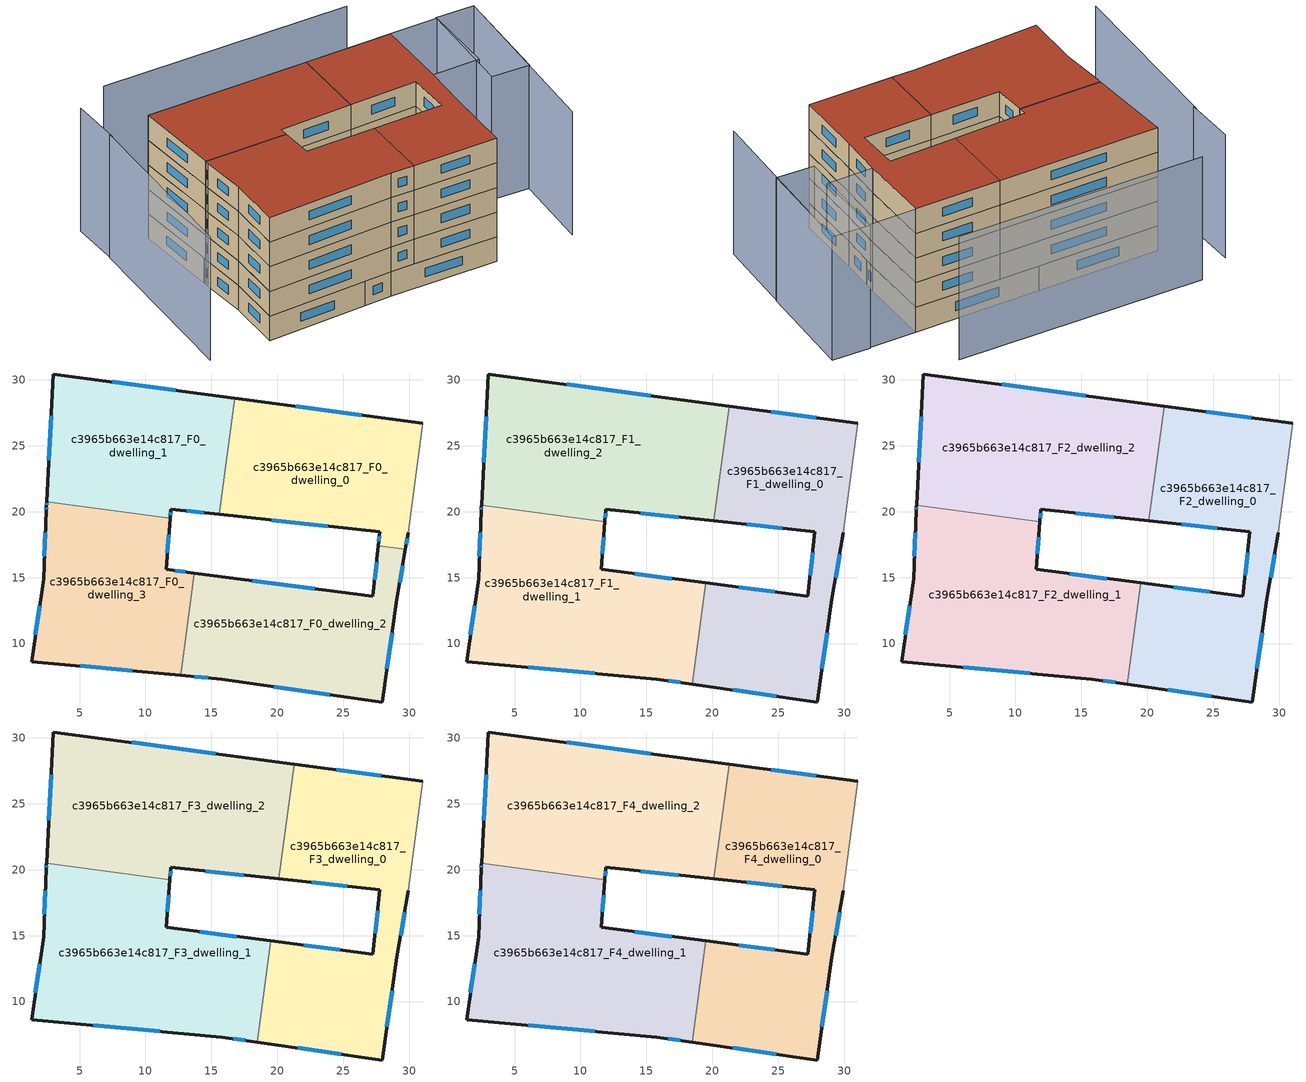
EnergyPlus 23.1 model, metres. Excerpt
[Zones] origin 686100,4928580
c3965b663e14c817_F0_dwelling_0
 floor ground (EU_floor_Construction): 31.05,26.71 29.94,18.39 29.72,17.13 27.67,17.41 27.79,18.49 15.6,19.79 16.78,28.61 z0
 wall outside (EU_wall_Construction): 29.72,17.13 29.94,18.39 / 15.6,19.79 27.79,18.49 27.67,17.41 / 31.05,26.71 16.78,28.61 z0:3
 wall to c3965b663e14c817_F0_dwelling_2 (EU_wall_Construction): 27.67,17.41 29.72,17.13 z0:3
 wall to c3965b663e14c817_F0_dwelling_1 (EU_wall_Construction): 16.78,28.61 15.6,19.79 z0:3
 wall adiabatic (EU_wall_Construction): 29.94,18.39 31.05,26.71 z0:3
 window (EU_Window_Construction): 29.79,17.54 29.87,17.98 / 27.75,18.14 27.71,17.76 / 19.56,19.37 23.83,18.91 / 26.41,27.33 21.42,27.99 z0.98:2.02
c3965b663e14c817_F0_dwelling_1
 floor ground (EU_floor_Construction): 16.78,28.61 15.6,19.79 11.93,20.19 11.88,19.51 2.51,20.76 3.02,30.45 z0
 wall outside (EU_wall_Construction): 16.78,28.61 3.02,30.45 2.51,20.76 / 11.88,19.51 11.93,20.19 15.6,19.79 z0:3
 wall to c3965b663e14c817_F0_dwelling_3 (EU_wall_Construction): 2.51,20.76 11.88,19.51 z0:3
 window (EU_Window_Construction): 2.85,27.3 2.68,23.91 / 12.3,29.21 7.49,29.85 / 13.12,20.06 14.41,19.92 / 11.89,19.73 11.91,19.97 z0.98:2.02
c3965b663e14c817_F0_dwelling_2
 floor ground (EU_floor_Construction): 29.72,17.13 29.07,13.38 27.96,5.57 15.77,7.31 12.68,7.59 13.72,15.34 27.25,13.61 27.67,17.41 z0
 wall outside (EU_wall_Construction): 12.68,7.59 15.77,7.31 27.96,5.57 29.07,13.38 29.72,17.13 / 27.67,17.41 27.25,13.61 13.72,15.34 z0:3
 wall to c3965b663e14c817_F0_dwelling_3 (EU_wall_Construction): 13.72,15.34 12.68,7.59 z0:3
 window (EU_Window_Construction): 13.69,7.5 14.77,7.4 / 22.85,14.17 18.12,14.78 / 27.53,16.17 27.39,14.84 / 29.28,14.6 29.51,15.91 / 28.32,8.11 28.71,10.84 / 19.73,6.74 23.99,6.13 z0.98:2.02
c3965b663e14c817_F0_dwelling_3
 floor ground (EU_floor_Construction): 11.88,19.51 11.56,15.62 13.72,15.34 12.68,7.59 1.36,8.64 2.27,14.93 2.48,20.11 2.49,20.4 2.51,20.76 z0
 wall outside (EU_wall_Construction): 2.51,20.76 2.49,20.4 2.48,20.11 2.27,14.93 1.36,8.64 12.68,7.59 / 13.72,15.34 11.56,15.62 11.88,19.51 z0:3
 window (EU_Window_Construction): 2.41,18.42 2.34,16.61 / 2.49,20.3 2.48,20.2 / 2.5,20.65 2.5,20.52 / 11.66,16.88 11.77,18.25 / 13.02,15.43 12.26,15.53 / 5.04,8.3 9,7.93 / 1.97,12.88 1.66,10.68 z0.98:2.02
c3965b663e14c817_F1_dwelling_0
 floor to c3965b663e14c817_F0_dwelling_0 (EU_floor_Construction): 31.05,26.71 29.94,18.39 29.72,17.13 27.67,17.41 27.79,18.49 20.11,19.31 21.28,28.01 z3
 floor to c3965b663e14c817_F0_dwelling_2 (EU_floor_Construction): 29.72,17.13 29.07,13.38 27.96,5.57 18.46,6.92 19.49,14.6 27.25,13.61 27.67,17.41 z3
 wall outside (EU_wall_Construction): 20.11,19.31 27.79,18.49 27.25,13.61 19.49,14.6 / 31.05,26.71 21.28,28.01 / 18.46,6.92 27.96,5.57 29.07,13.38 29.94,18.39 z3:6
 wall to c3965b663e14c817_F1_dwelling_1 (EU_wall_Construction): 19.49,14.6 18.46,6.92 z3:6
 wall to c3965b663e14c817_F1_dwelling_2 (EU_wall_Construction): 21.28,28.01 20.11,19.31 z3:6
 wall adiabatic (EU_wall_Construction): 29.94,18.39 31.05,26.71 z3:6
 window (EU_Window_Construction): 24.72,13.93 22.01,14.28 / 27.61,16.9 27.42,15.19 / 22.61,19.04 25.29,18.75 / 27.87,27.13 24.45,27.59 / 29.35,15.01 29.66,16.76 / 28.32,8.11 28.71,10.84 / 21.55,6.48 24.87,6.01 z3.98:5.02
c3965b663e14c817_F1_dwelling_1
 floor to c3965b663e14c817_F0_dwelling_3 (EU_floor_Construction): 11.85,19.25 11.56,15.62 13.72,15.34 12.68,7.59 1.36,8.64 2.27,14.93 2.48,20.11 2.49,20.4 2.5,20.5 z3
 floor to c3965b663e14c817_F0_dwelling_2 (EU_floor_Construction): 19.49,14.6 18.46,6.92 15.77,7.31 12.68,7.59 13.72,15.34 z3
 wall outside (EU_wall_Construction): 2.5,20.5 2.49,20.4 2.48,20.11 2.27,14.93 1.36,8.64 15.77,7.31 18.46,6.92 / 19.49,14.6 11.56,15.62 11.85,19.25 z3:6
 wall to c3965b663e14c817_F1_dwelling_2 (EU_wall_Construction): 11.85,19.25 2.5,20.5 z3:6
 window (EU_Window_Construction): 2.41,18.42 2.34,16.61 / 2.49,20.3 2.48,20.2 / 11.65,16.8 11.76,18.07 / 16.91,14.93 14.14,15.29 / 16.64,7.18 17.59,7.05 / 6.05,8.2 11.08,7.74 / 1.97,12.88 1.66,10.68 z3.98:5.02
c3965b663e14c817_F1_dwelling_2
 floor to c3965b663e14c817_F0_dwelling_1 (EU_floor_Construction): 16.78,28.61 15.6,19.79 11.93,20.19 11.87,19.52 2.51,20.76 3.02,30.45 z3
 floor to c3965b663e14c817_F0_dwelling_0 (EU_floor_Construction): 21.28,28.01 20.11,19.31 15.6,19.79 16.78,28.61 z3
 floor to c3965b663e14c817_F0_dwelling_3 (EU_floor_Construction): 11.87,19.52 11.85,19.25 2.5,20.5 2.51,20.76 z3
 wall outside (EU_wall_Construction): 11.85,19.25 11.93,20.19 20.11,19.31 / 21.28,28.01 3.02,30.45 2.5,20.5 z3:6
 window (EU_Window_Construction): 14.59,19.9 17.45,19.59 / 11.88,19.56 11.9,19.88 / 2.85,27.21 2.67,23.74 / 15.34,28.8 8.96,29.65 z3.98:5.02
c3965b663e14c817_F2_dwelling_0
 floor to c3965b663e14c817_F1_dwelling_0 (EU_floor_Construction): 31.05,26.71 29.94,18.39 29.07,13.38 27.96,5.57 18.46,6.92 19.49,14.6 27.25,13.61 27.79,18.49 20.11,19.31 21.28,28.01 z6
 wall outside (EU_wall_Construction): 20.11,19.31 27.79,18.49 27.25,13.61 19.49,14.6 / 31.05,26.71 21.28,28.01 / 18.46,6.92 27.96,5.57 29.07,13.38 29.94,18.39 z6:9
 wall to c3965b663e14c817_F2_dwelling_1 (EU_wall_Construction): 19.49,14.6 18.46,6.92 z6:9
 wall to c3965b663e14c817_F2_dwelling_2 (EU_wall_Construction): 21.28,28.01 20.11,19.31 z6:9
 wall adiabatic (EU_wall_Construction): 29.94,18.39 31.05,26.71 z6:9
 window (EU_Window_Construction): 24.72,13.93 22.01,14.28 / 27.61,16.9 27.42,15.19 / 22.61,19.04 25.29,18.75 / 27.87,27.13 24.45,27.59 / 29.35,15.01 29.66,16.76 / 28.32,8.11 28.71,10.84 / 21.55,6.48 24.87,6.01 z6.98:8.02
c3965b663e14c817_F2_dwelling_1
 floor to c3965b663e14c817_F1_dwelling_1 (EU_floor_Construction): 19.49,14.6 18.46,6.92 15.77,7.31 1.36,8.64 2.27,14.93 2.48,20.11 2.49,20.4 2.5,20.5 11.85,19.25 11.56,15.62 z6
 wall outside (EU_wall_Construction): 2.5,20.5 2.49,20.4 2.48,20.11 2.27,14.93 1.36,8.64 15.77,7.31 18.46,6.92 / 19.49,14.6 11.56,15.62 11.85,19.25 z6:9
 wall to c3965b663e14c817_F2_dwelling_2 (EU_wall_Construction): 11.85,19.25 2.5,20.5 z6:9
 window (EU_Window_Construction): 2.41,18.42 2.34,16.61 / 2.49,20.3 2.48,20.2 / 11.65,16.8 11.76,18.07 / 16.91,14.93 14.14,15.29 / 16.64,7.18 17.59,7.05 / 6.05,8.2 11.08,7.74 / 1.97,12.88 1.66,10.68 z6.98:8.02
c3965b663e14c817_F2_dwelling_2
 floor to c3965b663e14c817_F1_dwelling_2 (EU_floor_Construction): 21.28,28.01 20.11,19.31 11.93,20.19 11.85,19.25 2.5,20.5 3.02,30.45 z6
 wall outside (EU_wall_Construction): 11.85,19.25 11.93,20.19 20.11,19.31 / 21.28,28.01 3.02,30.45 2.5,20.5 z6:9
 window (EU_Window_Construction): 14.59,19.9 17.45,19.59 / 11.88,19.56 11.9,19.88 / 2.85,27.21 2.67,23.74 / 15.34,28.8 8.96,29.65 z6.98:8.02
c3965b663e14c817_F3_dwelling_0
 floor to c3965b663e14c817_F2_dwelling_0 (EU_floor_Construction): 31.05,26.71 29.94,18.39 29.07,13.38 27.96,5.57 18.46,6.92 19.49,14.6 27.25,13.61 27.79,18.49 20.11,19.31 21.28,28.01 z9
 wall outside (EU_wall_Construction): 20.11,19.31 27.79,18.49 27.25,13.61 19.49,14.6 / 31.05,26.71 21.28,28.01 / 18.46,6.92 27.96,5.57 29.07,13.38 29.94,18.39 z9:12
 wall to c3965b663e14c817_F3_dwelling_1 (EU_wall_Construction): 19.49,14.6 18.46,6.92 z9:12
 wall to c3965b663e14c817_F3_dwelling_2 (EU_wall_Construction): 21.28,28.01 20.11,19.31 z9:12
 wall adiabatic (EU_wall_Construction): 29.94,18.39 31.05,26.71 z9:12
 window (EU_Window_Construction): 24.72,13.93 22.01,14.28 / 27.61,16.9 27.42,15.19 / 22.61,19.04 25.29,18.75 / 27.87,27.13 24.45,27.59 / 29.35,15.01 29.66,16.76 / 28.32,8.11 28.71,10.84 / 21.55,6.48 24.87,6.01 z9.98:11.02
c3965b663e14c817_F3_dwelling_1
 floor to c3965b663e14c817_F2_dwelling_1 (EU_floor_Construction): 19.49,14.6 18.46,6.92 15.77,7.31 1.36,8.64 2.27,14.93 2.48,20.11 2.49,20.4 2.5,20.5 11.85,19.25 11.56,15.62 z9
 wall outside (EU_wall_Construction): 2.5,20.5 2.49,20.4 2.48,20.11 2.27,14.93 1.36,8.64 15.77,7.31 18.46,6.92 / 19.49,14.6 11.56,15.62 11.85,19.25 z9:12
 wall to c3965b663e14c817_F3_dwelling_2 (EU_wall_Construction): 11.85,19.25 2.5,20.5 z9:12
 window (EU_Window_Construction): 2.41,18.42 2.34,16.61 / 2.49,20.3 2.48,20.2 / 11.65,16.8 11.76,18.07 / 16.91,14.93 14.14,15.29 / 16.64,7.18 17.59,7.05 / 6.05,8.2 11.08,7.74 / 1.97,12.88 1.66,10.68 z9.98:11.02
c3965b663e14c817_F3_dwelling_2
 floor to c3965b663e14c817_F2_dwelling_2 (EU_floor_Construction): 21.28,28.01 20.11,19.31 11.93,20.19 11.85,19.25 2.5,20.5 3.02,30.45 z9
 wall outside (EU_wall_Construction): 11.85,19.25 11.93,20.19 20.11,19.31 / 21.28,28.01 3.02,30.45 2.5,20.5 z9:12
 window (EU_Window_Construction): 14.59,19.9 17.45,19.59 / 11.88,19.56 11.9,19.88 / 2.85,27.21 2.67,23.74 / 15.34,28.8 8.96,29.65 z9.98:11.02
c3965b663e14c817_F4_dwelling_0
 floor to c3965b663e14c817_F3_dwelling_0 (EU_floor_Construction): 31.05,26.71 29.94,18.39 29.07,13.38 27.96,5.57 18.46,6.92 19.49,14.6 27.25,13.61 27.79,18.49 20.11,19.31 21.28,28.01 z12
 wall outside (EU_wall_Construction): 20.11,19.31 27.79,18.49 27.25,13.61 19.49,14.6 / 31.05,26.71 21.28,28.01 / 18.46,6.92 27.96,5.57 29.07,13.38 29.94,18.39 z12:15
 wall to c3965b663e14c817_F4_dwelling_1 (EU_wall_Construction): 19.49,14.6 18.46,6.92 z12:15
 wall to c3965b663e14c817_F4_dwelling_2 (EU_wall_Construction): 21.28,28.01 20.11,19.31 z12:15
 wall adiabatic (EU_wall_Construction): 29.94,18.39 31.05,26.71 z12:15
 window (EU_Window_Construction): 24.72,13.93 22.01,14.28 / 27.61,16.9 27.42,15.19 / 22.61,19.04 25.29,18.75 / 27.87,27.13 24.45,27.59 / 29.35,15.01 29.66,16.76 / 28.32,8.11 28.71,10.84 / 21.55,6.48 24.87,6.01 z12.98:14.02
 roof outside (EU_roof_Construction): 27.96,5.57 29.07,13.38 29.94,18.39 31.05,26.71 21.28,28.01 20.11,19.31 27.79,18.49 27.25,13.61 19.49,14.6 18.46,6.92 z15
c3965b663e14c817_F4_dwelling_1
 floor to c3965b663e14c817_F3_dwelling_1 (EU_floor_Construction): 19.49,14.6 18.46,6.92 15.77,7.31 1.36,8.64 2.27,14.93 2.48,20.11 2.49,20.4 2.5,20.5 11.85,19.25 11.56,15.62 z12
 wall outside (EU_wall_Construction): 2.5,20.5 2.49,20.4 2.48,20.11 2.27,14.93 1.36,8.64 15.77,7.31 18.46,6.92 / 19.49,14.6 11.56,15.62 11.85,19.25 z12:15
 wall to c3965b663e14c817_F4_dwelling_2 (EU_wall_Construction): 11.85,19.25 2.5,20.5 z12:15
 window (EU_Window_Construction): 2.41,18.42 2.34,16.61 / 2.49,20.3 2.48,20.2 / 11.65,16.8 11.76,18.07 / 16.91,14.93 14.14,15.29 / 16.64,7.18 17.59,7.05 / 6.05,8.2 11.08,7.74 / 1.97,12.88 1.66,10.68 z12.98:14.02
 roof outside (EU_roof_Construction): 18.46,6.92 19.49,14.6 11.56,15.62 11.85,19.25 2.5,20.5 2.49,20.4 2.48,20.11 2.27,14.93 1.36,8.64 15.77,7.31 z15
c3965b663e14c817_F4_dwelling_2
 floor to c3965b663e14c817_F3_dwelling_2 (EU_floor_Construction): 21.28,28.01 20.11,19.31 11.93,20.19 11.85,19.25 2.5,20.5 3.02,30.45 z12
 wall outside (EU_wall_Construction): 11.85,19.25 11.93,20.19 20.11,19.31 / 21.28,28.01 3.02,30.45 2.5,20.5 z12:15
 window (EU_Window_Construction): 14.59,19.9 17.45,19.59 / 11.88,19.56 11.9,19.88 / 2.85,27.21 2.67,23.74 / 15.34,28.8 8.96,29.65 z12.98:14.02
 roof outside (EU_roof_Construction): 20.11,19.31 21.28,28.01 3.02,30.45 2.5,20.5 11.85,19.25 11.93,20.19 z15
shading: -2.17,30.15 -5.45,9.68 / -1.56,35.65 -2.12,29.83 / 30.63,33.28 2.71,37.26 / 36.83,4.53 40.68,25.43 / 40.68,25.43 38.6,13.72 / 38.6,13.72 34.34,14.47 / 34.34,14.47 36.42,26.18 / 36.42,26.18 40.68,25.43 / 29.94,18.39 31.05,26.71 / 31.05,26.71 36.39,26 / 36.39,26 35.28,17.67 / 35.28,17.67 29.94,18.39 z0:15
[Building]
EU S2 Campaign: North Axis=0; Terrain=City; Solar Distribution=FullExterior
[Site:Location]
Bologna: Latitude=44.5; Longitude=11.25; Time Zone=1; Elevation=37
[SizingPeriod:WeatherFileDays]
AnnualSizingPeriod: Begin Month=1; Begin Day of Month=1; End Month=12; End Day of Month=31; Day of Week for Start Day=Monday; Use Weather File Daylight Saving Period=No; Use Weather File Rain and Snow Indicators=No
[MATERIAL]
EU_InternalMass_Material: Roughness=MediumRough; Thickness=0.1; Conductivity=1; Density=1800; Specific Heat=900; Thermal Absorptance=0.9; Solar Absorptance=0.7; Visible Absorptance=0.7
[MATERIAL:NOMASS] Roughness=MediumRough; Thermal Absorptance=0.9; Solar Absorptance=0.7; Visible Absorptance=0.7
Name | Thermal Resistance
EU_wall_NoMass | 0.905828
EU_roof_NoMass | 0.37593
EU_floor_NoMass | 0.67114
[WINDOWMATERIAL:SIMPLEGLAZINGSYSTEM]
EU_Window_SimpleGlazing: UFactor=4.52486; Solar Heat Gain Coefficient=0.85; Visible Transmittance=0.85
[CONSTRUCTION]
EU_wall_Construction: EU_wall_NoMass
EU_roof_Construction: EU_roof_NoMass
EU_floor_Construction: EU_floor_NoMass
EU_InternalMass_Construction: EU_InternalMass_Material
EU_Window_Construction: EU_Window_SimpleGlazing
[ZONE] Type=1; Multiplier=1; Ceiling Height=autocalculate; Floor Area=autocalculate; Part of Total Floor Area=Yes
Name | Volume
c3965b663e14c817_F0_dwelling_0; c3965b663e14c817_F0_dwelling_2 | 383.235
c3965b663e14c817_F1_dwelling_0; c3965b663e14c817_F2_dwelling_0; c3965b663e14c817_F3_dwelling_0; c3965b663e14c817_F4_dwelling_0 | 510.992
c3965b663e14c817_F0_dwelling_1 | 383.214
c3965b663e14c817_F1_dwelling_1; c3965b663e14c817_F2_dwelling_1; c3965b663e14c817_F3_dwelling_1; c3965b663e14c817_F4_dwelling_1 | 510.972
c3965b663e14c817_F1_dwelling_2; c3965b663e14c817_F2_dwelling_2; c3965b663e14c817_F3_dwelling_2; c3965b663e14c817_F4_dwelling_2 | 510.947
c3965b663e14c817_F0_dwelling_3 | 383.23
[INTERNALMASS] Construction=EU_InternalMass_Construction
Name | Zone or ZoneList | Surface Area
c3965b663e14c817_F0_dwelling_0_EU_InternalMass | c3965b663e14c817_F0_dwelling_0 | 127.746
c3965b663e14c817_F0_dwelling_1_EU_InternalMass | c3965b663e14c817_F0_dwelling_1 | 127.736
c3965b663e14c817_F0_dwelling_2_EU_InternalMass | c3965b663e14c817_F0_dwelling_2 | 127.746
c3965b663e14c817_F0_dwelling_3_EU_InternalMass | c3965b663e14c817_F0_dwelling_3 | 127.744
c3965b663e14c817_F1_dwelling_0_EU_InternalMass | c3965b663e14c817_F1_dwelling_0 | 170.331
c3965b663e14c817_F1_dwelling_1_EU_InternalMass | c3965b663e14c817_F1_dwelling_1 | 170.326
c3965b663e14c817_F1_dwelling_2_EU_InternalMass | c3965b663e14c817_F1_dwelling_2 | 170.314
c3965b663e14c817_F2_dwelling_0_EU_InternalMass | c3965b663e14c817_F2_dwelling_0 | 170.331
c3965b663e14c817_F2_dwelling_1_EU_InternalMass | c3965b663e14c817_F2_dwelling_1 | 170.326
c3965b663e14c817_F2_dwelling_2_EU_InternalMass | c3965b663e14c817_F2_dwelling_2 | 170.314
c3965b663e14c817_F3_dwelling_0_EU_InternalMass | c3965b663e14c817_F3_dwelling_0 | 170.331
c3965b663e14c817_F3_dwelling_1_EU_InternalMass | c3965b663e14c817_F3_dwelling_1 | 170.326
c3965b663e14c817_F3_dwelling_2_EU_InternalMass | c3965b663e14c817_F3_dwelling_2 | 170.314
c3965b663e14c817_F4_dwelling_0_EU_InternalMass | c3965b663e14c817_F4_dwelling_0 | 170.331
c3965b663e14c817_F4_dwelling_1_EU_InternalMass | c3965b663e14c817_F4_dwelling_1 | 170.326
c3965b663e14c817_F4_dwelling_2_EU_InternalMass | c3965b663e14c817_F4_dwelling_2 | 170.314
[OTHEREQUIPMENT] Fuel Type=Electricity; Design Level Calculation Method=Watts/Area; Power per Zone Floor Area=1; Fraction Latent=0; Fraction Radiant=0; Fraction Lost=0; Carbon Dioxide Generation Rate=0; EndUse Subcategory=EU_Step8_InternalGains
Name | Zone or ZoneList or Space or SpaceList | Schedule
EU_Step8_InternalGain_c3965b663e14c817_F0_dwelling_0_f000 | c3965b663e14c817_F0_dwelling_0 | EU_Step8_GainSchedule_c3965b663e14c817_F0_dwelling_0_f000
EU_Step8_InternalGain_c3965b663e14c817_F0_dwelling_1_f000 | c3965b663e14c817_F0_dwelling_1 | EU_Step8_GainSchedule_c3965b663e14c817_F0_dwelling_1_f000
EU_Step8_InternalGain_c3965b663e14c817_F0_dwelling_2_f000 | c3965b663e14c817_F0_dwelling_2 | EU_Step8_GainSchedule_c3965b663e14c817_F0_dwelling_2_f000
EU_Step8_InternalGain_c3965b663e14c817_F0_dwelling_3_f000 | c3965b663e14c817_F0_dwelling_3 | EU_Step8_GainSchedule_c3965b663e14c817_F0_dwelling_3_f000
EU_Step8_InternalGain_c3965b663e14c817_F1_dwelling_0_f000 | c3965b663e14c817_F1_dwelling_0 | EU_Step8_GainSchedule_c3965b663e14c817_F1_dwelling_0_f000
EU_Step8_InternalGain_c3965b663e14c817_F1_dwelling_1_f000 | c3965b663e14c817_F1_dwelling_1 | EU_Step8_GainSchedule_c3965b663e14c817_F1_dwelling_1_f000
EU_Step8_InternalGain_c3965b663e14c817_F1_dwelling_2_f000 | c3965b663e14c817_F1_dwelling_2 | EU_Step8_GainSchedule_c3965b663e14c817_F1_dwelling_2_f000
EU_Step8_InternalGain_c3965b663e14c817_F2_dwelling_0_f000 | c3965b663e14c817_F2_dwelling_0 | EU_Step8_GainSchedule_c3965b663e14c817_F2_dwelling_0_f000
EU_Step8_InternalGain_c3965b663e14c817_F2_dwelling_1_f000 | c3965b663e14c817_F2_dwelling_1 | EU_Step8_GainSchedule_c3965b663e14c817_F2_dwelling_1_f000
EU_Step8_InternalGain_c3965b663e14c817_F2_dwelling_2_f000 | c3965b663e14c817_F2_dwelling_2 | EU_Step8_GainSchedule_c3965b663e14c817_F2_dwelling_2_f000
EU_Step8_InternalGain_c3965b663e14c817_F3_dwelling_0_f000 | c3965b663e14c817_F3_dwelling_0 | EU_Step8_GainSchedule_c3965b663e14c817_F3_dwelling_0_f000
EU_Step8_InternalGain_c3965b663e14c817_F3_dwelling_1_f000 | c3965b663e14c817_F3_dwelling_1 | EU_Step8_GainSchedule_c3965b663e14c817_F3_dwelling_1_f000
EU_Step8_InternalGain_c3965b663e14c817_F3_dwelling_2_f000 | c3965b663e14c817_F3_dwelling_2 | EU_Step8_GainSchedule_c3965b663e14c817_F3_dwelling_2_f000
EU_Step8_InternalGain_c3965b663e14c817_F4_dwelling_0_f000 | c3965b663e14c817_F4_dwelling_0 | EU_Step8_GainSchedule_c3965b663e14c817_F4_dwelling_0_f000
EU_Step8_InternalGain_c3965b663e14c817_F4_dwelling_1_f000 | c3965b663e14c817_F4_dwelling_1 | EU_Step8_GainSchedule_c3965b663e14c817_F4_dwelling_1_f000
EU_Step8_InternalGain_c3965b663e14c817_F4_dwelling_2_f000 | c3965b663e14c817_F4_dwelling_2 | EU_Step8_GainSchedule_c3965b663e14c817_F4_dwelling_2_f000
[ZONEVENTILATION:DESIGNFLOWRATE] Schedule=EU_AlwaysOn; Design Flow Rate Calculation Method=AirChanges/Hour; Air Changes per Hour=0.73129; Ventilation Type=Natural; Fan Pressure Rise=0; Fan Total Efficiency=1; Constant Term Coefficient=1; Temperature Term Coefficient=0; Velocity Term Coefficient=0; Velocity Squared Term Coefficient=0; Minimum Indoor Temperature=-100; Maximum Indoor Temperature=100; Delta Temperature=-100; Minimum Outdoor Temperature=-100; Maximum Outdoor Temperature=100; Maximum Wind Speed=40
Name | Zone or ZoneList or Space or SpaceList
EU_ConstantAir_c3965b663e14c817_F0_dwelling_0 | c3965b663e14c817_F0_dwelling_0
EU_ConstantAir_c3965b663e14c817_F0_dwelling_1 | c3965b663e14c817_F0_dwelling_1
EU_ConstantAir_c3965b663e14c817_F0_dwelling_2 | c3965b663e14c817_F0_dwelling_2
EU_ConstantAir_c3965b663e14c817_F0_dwelling_3 | c3965b663e14c817_F0_dwelling_3
EU_ConstantAir_c3965b663e14c817_F1_dwelling_0 | c3965b663e14c817_F1_dwelling_0
EU_ConstantAir_c3965b663e14c817_F1_dwelling_1 | c3965b663e14c817_F1_dwelling_1
EU_ConstantAir_c3965b663e14c817_F1_dwelling_2 | c3965b663e14c817_F1_dwelling_2
EU_ConstantAir_c3965b663e14c817_F2_dwelling_0 | c3965b663e14c817_F2_dwelling_0
EU_ConstantAir_c3965b663e14c817_F2_dwelling_1 | c3965b663e14c817_F2_dwelling_1
EU_ConstantAir_c3965b663e14c817_F2_dwelling_2 | c3965b663e14c817_F2_dwelling_2
EU_ConstantAir_c3965b663e14c817_F3_dwelling_0 | c3965b663e14c817_F3_dwelling_0
EU_ConstantAir_c3965b663e14c817_F3_dwelling_1 | c3965b663e14c817_F3_dwelling_1
EU_ConstantAir_c3965b663e14c817_F3_dwelling_2 | c3965b663e14c817_F3_dwelling_2
EU_ConstantAir_c3965b663e14c817_F4_dwelling_0 | c3965b663e14c817_F4_dwelling_0
EU_ConstantAir_c3965b663e14c817_F4_dwelling_1 | c3965b663e14c817_F4_dwelling_1
EU_ConstantAir_c3965b663e14c817_F4_dwelling_2 | c3965b663e14c817_F4_dwelling_2
[HVACTEMPLATE:THERMOSTAT] Constant Heating Setpoint=20; Constant Cooling Setpoint=50
EU_HeatOnly_c3965b663e14c817_F0_dwelling_0; EU_HeatOnly_c3965b663e14c817_F0_dwelling_1; EU_HeatOnly_c3965b663e14c817_F0_dwelling_2; EU_HeatOnly_c3965b663e14c817_F0_dwelling_3; EU_HeatOnly_c3965b663e14c817_F1_dwelling_0; EU_HeatOnly_c3965b663e14c817_F1_dwelling_1; EU_HeatOnly_c3965b663e14c817_F1_dwelling_2; EU_HeatOnly_c3965b663e14c817_F2_dwelling_0; EU_HeatOnly_c3965b663e14c817_F2_dwelling_1; EU_HeatOnly_c3965b663e14c817_F2_dwelling_2; EU_HeatOnly_c3965b663e14c817_F3_dwelling_0; EU_HeatOnly_c3965b663e14c817_F3_dwelling_1; EU_HeatOnly_c3965b663e14c817_F3_dwelling_2; EU_HeatOnly_c3965b663e14c817_F4_dwelling_0; EU_HeatOnly_c3965b663e14c817_F4_dwelling_1; EU_HeatOnly_c3965b663e14c817_F4_dwelling_2
[HVACTEMPLATE:ZONE:IDEALLOADSAIRSYSTEM] System Availability Schedule=EU_AlwaysOn; Maximum Heating Supply Air Temperature=50; Minimum Cooling Supply Air Temperature=13; Maximum Heating Supply Air Humidity Ratio=0.0156; Minimum Cooling Supply Air Humidity Ratio=0.0077; Heating Limit=NoLimit; Cooling Limit=NoLimit; Heating Availability Schedule=EU_AlwaysOn; Cooling Availability Schedule=EU_CoolingOff; Dehumidification Control Type=ConstantSensibleHeatRatio; Cooling Sensible Heat Ratio=0.7; Dehumidification Setpoint=60; Humidification Control Type=None; Humidification Setpoint=30; Outdoor Air Method=None; Outdoor Air Flow Rate per Person=0.00944; Outdoor Air Flow Rate per Zone Floor Area=0; Outdoor Air Flow Rate per Zone=0; Demand Controlled Ventilation Type=None; Outdoor Air Economizer Type=NoEconomizer; Heat Recovery Type=None; Sensible Heat Recovery Effectiveness=0.7; Latent Heat Recovery Effectiveness=0.65
Name | Template Thermostat
c3965b663e14c817_F0_dwelling_0 | EU_HeatOnly_c3965b663e14c817_F0_dwelling_0
c3965b663e14c817_F0_dwelling_1 | EU_HeatOnly_c3965b663e14c817_F0_dwelling_1
c3965b663e14c817_F0_dwelling_2 | EU_HeatOnly_c3965b663e14c817_F0_dwelling_2
c3965b663e14c817_F0_dwelling_3 | EU_HeatOnly_c3965b663e14c817_F0_dwelling_3
c3965b663e14c817_F1_dwelling_0 | EU_HeatOnly_c3965b663e14c817_F1_dwelling_0
c3965b663e14c817_F1_dwelling_1 | EU_HeatOnly_c3965b663e14c817_F1_dwelling_1
c3965b663e14c817_F1_dwelling_2 | EU_HeatOnly_c3965b663e14c817_F1_dwelling_2
c3965b663e14c817_F2_dwelling_0 | EU_HeatOnly_c3965b663e14c817_F2_dwelling_0
c3965b663e14c817_F2_dwelling_1 | EU_HeatOnly_c3965b663e14c817_F2_dwelling_1
c3965b663e14c817_F2_dwelling_2 | EU_HeatOnly_c3965b663e14c817_F2_dwelling_2
c3965b663e14c817_F3_dwelling_0 | EU_HeatOnly_c3965b663e14c817_F3_dwelling_0
c3965b663e14c817_F3_dwelling_1 | EU_HeatOnly_c3965b663e14c817_F3_dwelling_1
c3965b663e14c817_F3_dwelling_2 | EU_HeatOnly_c3965b663e14c817_F3_dwelling_2
c3965b663e14c817_F4_dwelling_0 | EU_HeatOnly_c3965b663e14c817_F4_dwelling_0
c3965b663e14c817_F4_dwelling_1 | EU_HeatOnly_c3965b663e14c817_F4_dwelling_1
c3965b663e14c817_F4_dwelling_2 | EU_HeatOnly_c3965b663e14c817_F4_dwelling_2
[SIZING:ZONE] Zone Cooling Design Supply Air Temperature Input Method=SupplyAirTemperature; Zone Cooling Design Supply Air Temperature=13; Zone Heating Design Supply Air Temperature Input Method=SupplyAirTemperature; Zone Heating Design Supply Air Temperature=50; Zone Cooling Design Supply Air Humidity Ratio=0.008; Zone Heating Design Supply Air Humidity Ratio=0.008; Cooling Design Air Flow Method=DesignDay; Cooling Design Air Flow Rate=0; Cooling Minimum Air Flow per Zone Floor Area=0.000762; Cooling Minimum Air Flow=0; Cooling Minimum Air Flow Fraction=0.2; Heating Design Air Flow Method=DesignDay; Heating Design Air Flow Rate=0; Heating Maximum Air Flow per Zone Floor Area=0.002032; Heating Maximum Air Flow=0.141576; Heating Maximum Air Flow Fraction=0.3; Account for Dedicated Outdoor Air System=No; Dedicated Outdoor Air System Control Strategy=NeutralSupplyAir; Dedicated Outdoor Air Low Setpoint Temperature for Design=autosize; Dedicated Outdoor Air High Setpoint Temperature for Design=autosize; Zone Load Sizing Method=Sensible Load Only No Latent Load; Zone Latent Cooling Design Supply Air Humidity Ratio Input Method=HumidityRatioDifference; Zone Cooling Design Supply Air Humidity Ratio Difference=0.005; Zone Latent Heating Design Supply Air Humidity Ratio Input Method=HumidityRatioDifference; Zone Humidification Design Supply Air Humidity Ratio Difference=0.005
c3965b663e14c817_F0_dwelling_0; c3965b663e14c817_F0_dwelling_1; c3965b663e14c817_F0_dwelling_2; c3965b663e14c817_F0_dwelling_3; c3965b663e14c817_F1_dwelling_0; c3965b663e14c817_F1_dwelling_1; c3965b663e14c817_F1_dwelling_2; c3965b663e14c817_F2_dwelling_0; c3965b663e14c817_F2_dwelling_1; c3965b663e14c817_F2_dwelling_2; c3965b663e14c817_F3_dwelling_0; c3965b663e14c817_F3_dwelling_1; c3965b663e14c817_F3_dwelling_2; c3965b663e14c817_F4_dwelling_0; c3965b663e14c817_F4_dwelling_1; c3965b663e14c817_F4_dwelling_2
[SCHEDULE:CONSTANT]
Name | Hourly Value
EU_AlwaysOn | 1
EU_CoolingOff | 0
[SCHEDULE:FILE] Column Number=1; Rows to Skip at Top=0; Number of Hours of Data=8760; Column Separator=Comma; Interpolate to Timestep=No; Minutes per Item=60; Adjust Schedule for Daylight Savings=Yes
Name | File
EU_Step8_GainSchedule_c3965b663e14c817_F0_dwelling_0_f000 | ../../schedules/c3965b663e14c817/c3965b663e14c817_F0_dwelling_0_f000_gain.csv
EU_Step8_GainSchedule_c3965b663e14c817_F0_dwelling_1_f000 | ../../schedules/c3965b663e14c817/c3965b663e14c817_F0_dwelling_1_f000_gain.csv
EU_Step8_GainSchedule_c3965b663e14c817_F0_dwelling_2_f000 | ../../schedules/c3965b663e14c817/c3965b663e14c817_F0_dwelling_2_f000_gain.csv
EU_Step8_GainSchedule_c3965b663e14c817_F0_dwelling_3_f000 | ../../schedules/c3965b663e14c817/c3965b663e14c817_F0_dwelling_3_f000_gain.csv
EU_Step8_GainSchedule_c3965b663e14c817_F1_dwelling_0_f000 | ../../schedules/c3965b663e14c817/c3965b663e14c817_F1_dwelling_0_f000_gain.csv
EU_Step8_GainSchedule_c3965b663e14c817_F1_dwelling_1_f000 | ../../schedules/c3965b663e14c817/c3965b663e14c817_F1_dwelling_1_f000_gain.csv
EU_Step8_GainSchedule_c3965b663e14c817_F1_dwelling_2_f000 | ../../schedules/c3965b663e14c817/c3965b663e14c817_F1_dwelling_2_f000_gain.csv
EU_Step8_GainSchedule_c3965b663e14c817_F2_dwelling_0_f000 | ../../schedules/c3965b663e14c817/c3965b663e14c817_F2_dwelling_0_f000_gain.csv
EU_Step8_GainSchedule_c3965b663e14c817_F2_dwelling_1_f000 | ../../schedules/c3965b663e14c817/c3965b663e14c817_F2_dwelling_1_f000_gain.csv
EU_Step8_GainSchedule_c3965b663e14c817_F2_dwelling_2_f000 | ../../schedules/c3965b663e14c817/c3965b663e14c817_F2_dwelling_2_f000_gain.csv
EU_Step8_GainSchedule_c3965b663e14c817_F3_dwelling_0_f000 | ../../schedules/c3965b663e14c817/c3965b663e14c817_F3_dwelling_0_f000_gain.csv
EU_Step8_GainSchedule_c3965b663e14c817_F3_dwelling_1_f000 | ../../schedules/c3965b663e14c817/c3965b663e14c817_F3_dwelling_1_f000_gain.csv
EU_Step8_GainSchedule_c3965b663e14c817_F3_dwelling_2_f000 | ../../schedules/c3965b663e14c817/c3965b663e14c817_F3_dwelling_2_f000_gain.csv
EU_Step8_GainSchedule_c3965b663e14c817_F4_dwelling_0_f000 | ../../schedules/c3965b663e14c817/c3965b663e14c817_F4_dwelling_0_f000_gain.csv
EU_Step8_GainSchedule_c3965b663e14c817_F4_dwelling_1_f000 | ../../schedules/c3965b663e14c817/c3965b663e14c817_F4_dwelling_1_f000_gain.csv
EU_Step8_GainSchedule_c3965b663e14c817_F4_dwelling_2_f000 | ../../schedules/c3965b663e14c817/c3965b663e14c817_F4_dwelling_2_f000_gain.csv
